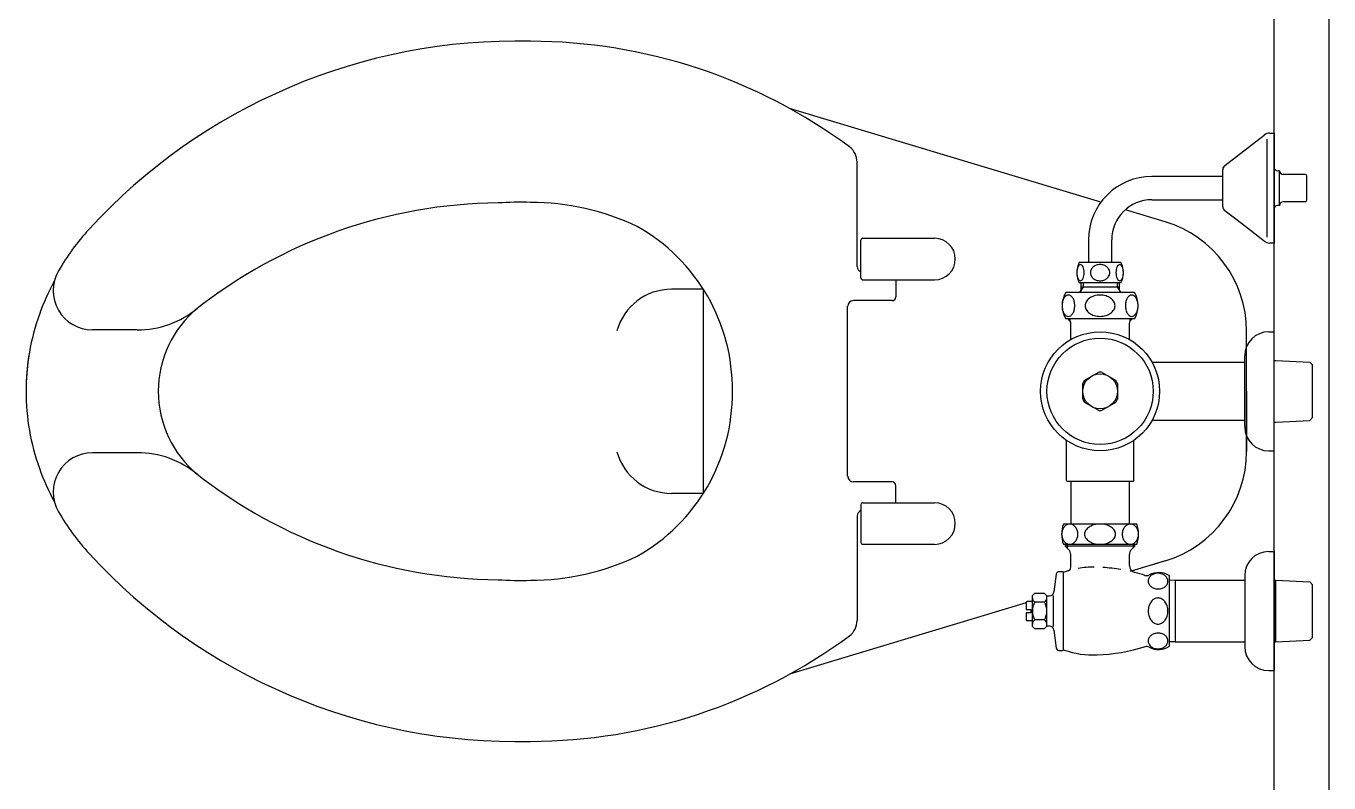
# Model space of a CAD drawing. Header units: millimetres. Extents: x 16332047 to 33387680, y -14835522 to -7015081.
# Drawn here: x 16456619 to 16457331, y -7471614 to -7471201 of the extents above; entities that cross this region are included whole.
import ezdxf

# ---------------------------------------------------------------- set-up
doc = ezdxf.new("R2010")
doc.units = ezdxf.units.MM
doc.header["$LTSCALE"] = 300
doc.header["$MEASUREMENT"] = 0
doc.layers.add('arch', color=255, linetype='CONTINUOUS', lineweight=25)

msp = doc.modelspace()

# ---------------------------------------------------------------- linework, layer by layer
at = {"layer": 'arch'}
for p, q in [((16457330.92, -7469616.71), (16457330.92, -7472766.71)), ((16457300.94, -7472536.71), (16457300.92, -7470936.71)), ((16457206.33, -7471296.99), (16457036.33, -7471245.73)), ((16457206.33, -7471296.99), (16457036.33, -7471245.73)), ((16457274.09, -7471276.82), (16457295.57, -7471260.26)), ((16457274.09, -7471276.82), (16457295.57, -7471260.26)), ((16457297.01, -7471262.46), (16457297.01, -7471315.98)), ((16457297.01, -7471262.46), (16457297.01, -7471315.98)), ((16457298.62, -7471259.22), (16457300.92, -7471259.22)), ((16457298.62, -7471259.22), (16457300.92, -7471259.22)), ((16457300.92, -7471259.22), (16457300.92, -7471319.22)), ((16457300.92, -7471259.22), (16457300.92, -7471319.22)), ((16457073.2, -7471332.13), (16457073.2, -7471275.02)), ((16457073.2, -7471332.13), (16457073.2, -7471275.02)), ((16457272.92, -7471282.87), (16457234.27, -7471282.87)), ((16457272.92, -7471282.87), (16457234.27, -7471282.87)), ((16457272.92, -7471299.24), (16457272.92, -7471279.2)), ((16457272.92, -7471299.24), (16457272.92, -7471279.2)), ((16457303.92, -7471279.72), (16457302.92, -7471279.72)), ((16457303.92, -7471279.72), (16457302.92, -7471279.72)), ((16457303.92, -7471298.72), (16457303.92, -7471279.72)), ((16457303.92, -7471298.72), (16457303.92, -7471279.72)), ((16457317.92, -7471281.72), (16457305.92, -7471281.72)), ((16457317.92, -7471281.72), (16457305.92, -7471281.72)), ((16457318.92, -7471295.72), (16457318.92, -7471282.72)), ((16457318.92, -7471295.72), (16457318.92, -7471282.72)), ((16457234.27, -7471295.57), (16457272.92, -7471295.57)), ((16457234.27, -7471295.57), (16457272.92, -7471295.57)), ((16457303.92, -7471298.72), (16457302.92, -7471298.72)), ((16457303.92, -7471298.72), (16457302.92, -7471298.72)), ((16457317.92, -7471296.72), (16457305.92, -7471296.72)), ((16457317.92, -7471296.72), (16457305.92, -7471296.72)), ((16457241.46, -7471307.58), (16457219.76, -7471301.03)), ((16457241.46, -7471307.58), (16457219.76, -7471301.03)), ((16457283.2, -7471308.64), (16457274.09, -7471301.62)), ((16457283.2, -7471308.64), (16457274.09, -7471301.62)), ((16457295.57, -7471318.18), (16457283.2, -7471308.64)), ((16457295.57, -7471318.18), (16457283.2, -7471308.64)), ((16457075.26, -7471338.32), (16457075.26, -7471317.69)), ((16457075.26, -7471338.32), (16457075.26, -7471317.69)), ((16457076.29, -7471316.66), (16457115.5, -7471316.66)), ((16457076.29, -7471316.66), (16457115.5, -7471316.66)), ((16457199.57, -7471317.57), (16457199.57, -7471329.92)), ((16457199.57, -7471317.57), (16457199.57, -7471329.92)), ((16457212.27, -7471329.92), (16457212.27, -7471317.57)), ((16457212.27, -7471329.92), (16457212.27, -7471317.57)), ((16457300.92, -7471319.22), (16457298.62, -7471319.22)), ((16457300.92, -7471319.22), (16457298.62, -7471319.22)), ((16457217.32, -7471329.92), (16457194.52, -7471329.92)), ((16457217.32, -7471329.92), (16457194.52, -7471329.92)), ((16457076.29, -7471339.35), (16457115.5, -7471339.35)), ((16457076.29, -7471339.35), (16457115.5, -7471339.35)), ((16457094.35, -7471339.35), (16457094.35, -7471348.64)), ((16457094.35, -7471339.35), (16457094.35, -7471348.64)), ((16457217.32, -7471340.92), (16457194.52, -7471340.92)), ((16457217.32, -7471340.92), (16457194.52, -7471340.92)), ((16457195.44, -7471340.92), (16457195.44, -7471344.72)), ((16457195.44, -7471340.92), (16457195.44, -7471344.72)), ((16457196.61, -7471340.92), (16457196.61, -7471343.22)), ((16457196.61, -7471340.92), (16457196.61, -7471343.22)), ((16457215.24, -7471340.92), (16457215.24, -7471343.22)), ((16457215.24, -7471340.92), (16457215.24, -7471343.22)), ((16457216.4, -7471340.92), (16457216.4, -7471344.72)), ((16457216.4, -7471340.92), (16457216.4, -7471344.72)), ((16456989.23, -7471344.49), (16456971.85, -7471344.49)), ((16456989.23, -7471344.49), (16456971.85, -7471344.49)), ((16456989.23, -7471455.95), (16456989.23, -7471344.49)), ((16456989.23, -7471455.95), (16456989.23, -7471344.49)), ((16457224.67, -7471346.22), (16457187.17, -7471346.22)), ((16457224.67, -7471346.22), (16457187.17, -7471346.22)), ((16457196.61, -7471343.22), (16457195.19, -7471345.55)), ((16457196.61, -7471343.22), (16457195.19, -7471345.55)), ((16457195.44, -7471343.22), (16457216.4, -7471343.22)), ((16457195.44, -7471343.22), (16457216.4, -7471343.22)), ((16457215.24, -7471343.22), (16457216.65, -7471345.55)), ((16457215.24, -7471343.22), (16457216.65, -7471345.55)), ((16457068.04, -7471446.64), (16457068.04, -7471353.8)), ((16457068.04, -7471446.64), (16457068.04, -7471353.8)), ((16457092.29, -7471350.7), (16457071.14, -7471350.7)), ((16457092.29, -7471350.7), (16457071.14, -7471350.7)), ((16457224.67, -7471360.72), (16457187.17, -7471360.72)), ((16457224.67, -7471360.72), (16457187.17, -7471360.72)), ((16457189.43, -7471361.73), (16457188.42, -7471360.72)), ((16457189.43, -7471361.73), (16457188.42, -7471360.72)), ((16457189.43, -7471361.73), (16457188.42, -7471360.72)), ((16457189.43, -7471361.73), (16457188.42, -7471360.72)), ((16457189.43, -7471360.72), (16457189.43, -7471361.73)), ((16457189.43, -7471360.72), (16457189.43, -7471361.73)), ((16457189.44, -7471361.74), (16457189.43, -7471361.73)), ((16457189.44, -7471361.74), (16457189.43, -7471361.73)), ((16457189.44, -7471361.74), (16457189.43, -7471361.73)), ((16457189.44, -7471361.74), (16457189.43, -7471361.73)), ((16457190.02, -7471371.88), (16457190.02, -7471363.15)), ((16457190.02, -7471371.88), (16457190.02, -7471363.15)), ((16457221.82, -7471363.15), (16457221.82, -7471371.88)), ((16457221.82, -7471363.15), (16457221.82, -7471371.88)), ((16457222.41, -7471361.73), (16457222.4, -7471361.74)), ((16457222.41, -7471361.73), (16457222.4, -7471361.74)), ((16457222.41, -7471361.73), (16457222.41, -7471360.72)), ((16457223.42, -7471360.72), (16457222.41, -7471361.73)), ((16457222.41, -7471361.73), (16457222.41, -7471360.72)), ((16457223.42, -7471360.72), (16457222.41, -7471361.73)), ((16456680, -7471366.69), (16456655.53, -7471366.69)), ((16456680, -7471366.69), (16456655.53, -7471366.69)), ((16457285.92, -7471400.22), (16457285.92, -7471367.42)), ((16457285.92, -7471433.03), (16457285.92, -7471367.42)), ((16457285.92, -7471400.22), (16457285.92, -7471367.42)), ((16457285.92, -7471433.03), (16457285.92, -7471367.42)), ((16457298.02, -7471367.72), (16457300.92, -7471367.72)), ((16457298.02, -7471367.72), (16457300.92, -7471367.72)), ((16457300.92, -7471368.12), (16457300.92, -7471367.72)), ((16457300.92, -7471368.12), (16457300.92, -7471367.72)), ((16457300.92, -7471432.32), (16457300.92, -7471368.12)), ((16457300.92, -7471432.32), (16457300.92, -7471368.12)), ((16457234.28, -7471384.35), (16457284.92, -7471384.35)), ((16457234.28, -7471384.35), (16457284.92, -7471384.35)), ((16457284.92, -7471419.62), (16457284.92, -7471380.82)), ((16457284.92, -7471419.62), (16457284.92, -7471380.82)), ((16457300.92, -7471383.32), (16457301.92, -7471383.32)), ((16457300.92, -7471383.32), (16457301.92, -7471383.32)), ((16457301.92, -7471383.32), (16457320.41, -7471384.33)), ((16457301.92, -7471383.32), (16457320.41, -7471384.33)), ((16457321.92, -7471385.84), (16457320.41, -7471384.33)), ((16457321.92, -7471385.84), (16457320.41, -7471384.33)), ((16457197.52, -7471394.09), (16457204.81, -7471389.88)), ((16457197.52, -7471394.09), (16457204.81, -7471389.88)), ((16457207.03, -7471389.88), (16457214.32, -7471394.09)), ((16457207.03, -7471389.88), (16457214.32, -7471394.09)), ((16457321.92, -7471414.6), (16457321.92, -7471385.84)), ((16457321.92, -7471414.6), (16457321.92, -7471385.84)), ((16457196.41, -7471404.43), (16457196.41, -7471396.01)), ((16457196.41, -7471404.43), (16457196.41, -7471396.01)), ((16457215.43, -7471396.01), (16457215.43, -7471404.43)), ((16457215.43, -7471396.01), (16457215.43, -7471404.43)), ((16457204.81, -7471410.56), (16457197.52, -7471406.35)), ((16457204.81, -7471410.56), (16457197.52, -7471406.35)), ((16457214.32, -7471406.35), (16457207.03, -7471410.56)), ((16457214.32, -7471406.35), (16457207.03, -7471410.56)), ((16457285.92, -7471400.22), (16457285.92, -7471433.03)), ((16457285.92, -7471400.22), (16457285.92, -7471433.03)), ((16457284.92, -7471416.1), (16457234.28, -7471416.1)), ((16457284.92, -7471416.1), (16457234.28, -7471416.1)), ((16457300.92, -7471417.12), (16457301.92, -7471417.12)), ((16457300.92, -7471417.12), (16457301.92, -7471417.12)), ((16457301.92, -7471417.12), (16457320.41, -7471416.11)), ((16457301.92, -7471417.12), (16457320.41, -7471416.11)), ((16457321.92, -7471414.6), (16457320.41, -7471416.11)), ((16457321.92, -7471414.6), (16457320.41, -7471416.11)), ((16457187.42, -7471426.94), (16457187.42, -7471448.72)), ((16457187.42, -7471426.94), (16457187.42, -7471448.72)), ((16457224.42, -7471448.72), (16457224.42, -7471426.94)), ((16457224.42, -7471448.72), (16457224.42, -7471426.94)), ((16456680, -7471433.75), (16456655.53, -7471433.75)), ((16456680, -7471433.75), (16456655.53, -7471433.75)), ((16457298.02, -7471432.72), (16457300.92, -7471432.72)), ((16457298.02, -7471432.72), (16457300.92, -7471432.72)), ((16457300.92, -7471432.72), (16457300.92, -7471432.32)), ((16457300.92, -7471432.72), (16457300.92, -7471432.32)), ((16457092.29, -7471449.74), (16457071.14, -7471449.74)), ((16457092.29, -7471449.74), (16457071.14, -7471449.74)), ((16457187.92, -7471449.22), (16457223.92, -7471449.22)), ((16457187.92, -7471449.22), (16457223.92, -7471449.22)), ((16457189.92, -7471449.48), (16457189.92, -7471449.22)), ((16457190.07, -7471449.22), (16457189.92, -7471449.48)), ((16457189.92, -7471449.48), (16457189.92, -7471449.22)), ((16457190.07, -7471449.22), (16457189.92, -7471449.48)), ((16457189.92, -7471449.48), (16457189.92, -7471472.72)), ((16457189.92, -7471449.48), (16457189.92, -7471472.72)), ((16457221.77, -7471449.22), (16457221.92, -7471449.48)), ((16457221.77, -7471449.22), (16457221.92, -7471449.48)), ((16457221.92, -7471449.48), (16457221.92, -7471449.22)), ((16457221.92, -7471449.48), (16457221.92, -7471449.22)), ((16457221.92, -7471472.72), (16457221.92, -7471449.48)), ((16457221.92, -7471472.72), (16457221.92, -7471449.48)), ((16456989.23, -7471455.95), (16456971.85, -7471455.95)), ((16456989.23, -7471455.95), (16456971.85, -7471455.95)), ((16457094.35, -7471461.09), (16457094.35, -7471451.8)), ((16457094.35, -7471461.09), (16457094.35, -7471451.8)), ((16457075.26, -7471462.12), (16457075.26, -7471482.75)), ((16457075.26, -7471462.12), (16457075.26, -7471482.75)), ((16457076.29, -7471461.09), (16457115.5, -7471461.09)), ((16457076.29, -7471461.09), (16457115.5, -7471461.09)), ((16457073.2, -7471468.31), (16457073.2, -7471525.42)), ((16457073.2, -7471468.31), (16457073.2, -7471525.42)), ((16457225.95, -7471472.72), (16457185.9, -7471472.72)), ((16457225.95, -7471472.72), (16457185.9, -7471472.72)), ((16457076.29, -7471483.78), (16457115.5, -7471483.78)), ((16457076.29, -7471483.78), (16457115.5, -7471483.78)), ((16457185.9, -7471483.72), (16457185.92, -7471483.72)), ((16457185.9, -7471483.72), (16457225.92, -7471483.72)), ((16457185.9, -7471483.72), (16457185.92, -7471483.72)), ((16457185.9, -7471483.72), (16457225.92, -7471483.72)), ((16457186.92, -7471483.72), (16457186.92, -7471484.7)), ((16457186.92, -7471483.72), (16457186.92, -7471484.7)), ((16457186.92, -7471484.7), (16457188.75, -7471486.53)), ((16457224.92, -7471484.7), (16457186.92, -7471484.7)), ((16457186.92, -7471484.7), (16457188.75, -7471486.53)), ((16457224.92, -7471484.7), (16457186.92, -7471484.7)), ((16457187.94, -7471483.72), (16457187.94, -7471485.72)), ((16457187.94, -7471483.72), (16457187.94, -7471485.72)), ((16457223.09, -7471486.53), (16457224.92, -7471484.7)), ((16457223.09, -7471486.53), (16457224.92, -7471484.7)), ((16457223.91, -7471483.72), (16457223.91, -7471485.72)), ((16457223.91, -7471483.72), (16457223.91, -7471485.72)), ((16457224.92, -7471484.7), (16457224.92, -7471483.72)), ((16457224.92, -7471484.7), (16457224.92, -7471483.72)), ((16457225.92, -7471483.72), (16457225.95, -7471483.72)), ((16457225.92, -7471483.72), (16457225.95, -7471483.72)), ((16457189.92, -7471496.28), (16457189.92, -7471489.36)), ((16457189.92, -7471496.28), (16457189.92, -7471489.36)), ((16457221.92, -7471495.32), (16457221.92, -7471489.36)), ((16457221.92, -7471495.32), (16457221.92, -7471489.36)), ((16457298.02, -7471487.72), (16457300.92, -7471487.72)), ((16457298.02, -7471487.72), (16457300.92, -7471487.72)), ((16457300.92, -7471487.72), (16457300.92, -7471552.72)), ((16457300.92, -7471487.72), (16457300.92, -7471552.72)), ((16457185.62, -7471498.72), (16457183.42, -7471498.72)), ((16457185.62, -7471498.72), (16457183.42, -7471498.72)), ((16457185.92, -7471499.22), (16457186.23, -7471498.92)), ((16457185.92, -7471499.22), (16457186.23, -7471498.92)), ((16457185.92, -7471541.42), (16457185.92, -7471499.02)), ((16457185.92, -7471541.42), (16457185.92, -7471499.02)), ((16457185.92, -7471500.72), (16457185.92, -7471499.22)), ((16457185.92, -7471500.72), (16457185.92, -7471499.22)), ((16457241.46, -7471492.86), (16457222.42, -7471498.6)), ((16457241.46, -7471492.86), (16457222.42, -7471498.6)), ((16457241.46, -7471492.86), (16457233.91, -7471495.14)), ((16457241.46, -7471492.86), (16457233.91, -7471495.14)), ((16457181.93, -7471500.03), (16457180.7, -7471509.78)), ((16457181.93, -7471500.03), (16457180.7, -7471509.78)), ((16457243.92, -7471539.44), (16457243.92, -7471501)), ((16457243.92, -7471539.44), (16457243.92, -7471501)), ((16457246.92, -7471503.32), (16457243.92, -7471503.49)), ((16457246.92, -7471503.32), (16457243.92, -7471503.49)), ((16457246.92, -7471503.32), (16457284.92, -7471503.32)), ((16457246.92, -7471503.32), (16457246.92, -7471537.12)), ((16457246.92, -7471503.32), (16457284.92, -7471503.32)), ((16457246.92, -7471503.32), (16457246.92, -7471537.12)), ((16457284.92, -7471500.82), (16457284.92, -7471539.62)), ((16457284.92, -7471500.82), (16457284.92, -7471539.62)), ((16457300.92, -7471503.32), (16457301.92, -7471503.32)), ((16457300.92, -7471503.32), (16457301.92, -7471503.32)), ((16457301.92, -7471505), (16457300.92, -7471504.42)), ((16457301.92, -7471505), (16457300.92, -7471504.42)), ((16457301.92, -7471503.32), (16457320.41, -7471504.33)), ((16457301.92, -7471537.12), (16457301.92, -7471503.32)), ((16457301.92, -7471503.32), (16457320.41, -7471504.33)), ((16457301.92, -7471537.12), (16457301.92, -7471503.32)), ((16457321.92, -7471505.84), (16457320.41, -7471504.33)), ((16457321.92, -7471505.84), (16457320.41, -7471504.33)), ((16457321.92, -7471534.6), (16457321.92, -7471505.84)), ((16457321.92, -7471534.6), (16457321.92, -7471505.84)), ((16457168.92, -7471511.77), (16457170.22, -7471510.47)), ((16457168.92, -7471511.77), (16457170.22, -7471510.47)), ((16457168.92, -7471528.67), (16457168.92, -7471511.77)), ((16457168.92, -7471528.67), (16457168.92, -7471511.77)), ((16457170.22, -7471510.47), (16457175.37, -7471510.47)), ((16457170.22, -7471510.47), (16457175.37, -7471510.47)), ((16457175.37, -7471510.47), (16457176.87, -7471511.97)), ((16457175.37, -7471510.47), (16457176.87, -7471511.97)), ((16457176.87, -7471528.47), (16457176.87, -7471511.97)), ((16457176.87, -7471511.97), (16457178.22, -7471511.97)), ((16457176.87, -7471528.47), (16457176.87, -7471511.97)), ((16457176.87, -7471511.97), (16457178.22, -7471511.97)), ((16457180.42, -7471528.67), (16457180.42, -7471511.77)), ((16457180.42, -7471528.67), (16457180.42, -7471511.77)), ((16457165.54, -7471515.75), (16457036.33, -7471554.71)), ((16457165.54, -7471515.75), (16457036.33, -7471554.71)), ((16457165.54, -7471515.47), (16457165.54, -7471519.32)), ((16457165.54, -7471515.47), (16457165.54, -7471519.32)), ((16457165.54, -7471519.32), (16457168.04, -7471519.32)), ((16457165.54, -7471519.32), (16457168.04, -7471519.32)), ((16457168.92, -7471514.97), (16457166.04, -7471514.97)), ((16457168.92, -7471514.97), (16457166.04, -7471514.97)), ((16457168.04, -7471519.32), (16457168.04, -7471520.22)), ((16457168.04, -7471519.32), (16457168.04, -7471520.22)), ((16457168.04, -7471520.22), (16457168.04, -7471521.12)), ((16457168.04, -7471520.22), (16457168.04, -7471521.12)), ((16457168.92, -7471514.97), (16457168.92, -7471514.72)), ((16457168.92, -7471514.97), (16457168.92, -7471514.72)), ((16457175.57, -7471515.34), (16457170.22, -7471515.34)), ((16457175.57, -7471515.34), (16457170.22, -7471515.34)), ((16457165.54, -7471521.12), (16457165.54, -7471524.97)), ((16457168.04, -7471521.12), (16457165.54, -7471521.12)), ((16457165.54, -7471521.12), (16457165.54, -7471524.97)), ((16457168.04, -7471521.12), (16457165.54, -7471521.12)), ((16457166.04, -7471525.47), (16457168.92, -7471525.47)), ((16457166.04, -7471525.47), (16457168.92, -7471525.47)), ((16457168.92, -7471525.72), (16457168.92, -7471525.47)), ((16457168.92, -7471525.72), (16457168.92, -7471525.47)), ((16457175.57, -7471525.1), (16457170.22, -7471525.1)), ((16457175.57, -7471525.1), (16457170.22, -7471525.1)), ((16457170.22, -7471529.97), (16457168.92, -7471528.67)), ((16457170.22, -7471529.97), (16457168.92, -7471528.67)), ((16457175.37, -7471529.97), (16457170.22, -7471529.97)), ((16457175.37, -7471529.97), (16457170.22, -7471529.97)), ((16457176.87, -7471528.47), (16457175.37, -7471529.97)), ((16457176.87, -7471528.47), (16457175.37, -7471529.97)), ((16457178.22, -7471528.47), (16457176.87, -7471528.47)), ((16457178.22, -7471528.47), (16457176.87, -7471528.47)), ((16457180.7, -7471530.66), (16457181.93, -7471540.41)), ((16457180.7, -7471530.66), (16457181.93, -7471540.41)), ((16457321.92, -7471534.6), (16457320.41, -7471536.11)), ((16457321.92, -7471534.6), (16457320.41, -7471536.11)), ((16457183.42, -7471541.72), (16457185.62, -7471541.72)), ((16457183.42, -7471541.72), (16457185.62, -7471541.72)), ((16457186.23, -7471541.52), (16457185.92, -7471541.22)), ((16457186.23, -7471541.52), (16457185.92, -7471541.22)), ((16457246.92, -7471537.12), (16457243.92, -7471536.95)), ((16457246.92, -7471537.12), (16457243.92, -7471536.95)), ((16457246.92, -7471537.12), (16457284.92, -7471537.12)), ((16457246.92, -7471537.12), (16457284.92, -7471537.12)), ((16457301.92, -7471535.44), (16457300.92, -7471536.02)), ((16457301.92, -7471535.44), (16457300.92, -7471536.02)), ((16457300.92, -7471537.12), (16457301.92, -7471537.12)), ((16457300.92, -7471537.12), (16457301.92, -7471537.12)), ((16457301.92, -7471537.12), (16457320.41, -7471536.11)), ((16457301.92, -7471537.12), (16457320.41, -7471536.11)), ((16457298.02, -7471552.72), (16457300.92, -7471552.72)), ((16457298.02, -7471552.72), (16457300.92, -7471552.72))]:
    msp.add_line(p, q, dxfattribs=at)
for radius in [32.5, 32.5, 29, 29, 9.51, 9.51]:
    msp.add_circle((16457205.92, -7471400.22), radius, dxfattribs=at)
for centre, radius, start, end in [((16456887.19, -7471525.68), 316.72, 88.63682, 137.49609), ((16456887.19, -7471525.68), 316.72, 88.63682, 137.49609), ((16456894.13, -7471503.08), 294.02, 53.4988, 89.8822), ((16456894.13, -7471503.08), 294.02, 53.4988, 89.8822), ((16457298.62, -7471264.22), 5, 90, 127.62623), ((16457298.62, -7471264.22), 5, 90, 127.62623), ((16457062.88, -7471275.02), 10.32, 0, 53.4988), ((16457062.88, -7471275.02), 10.32, 0, 53.4988), ((16457275.92, -7471279.2), 3, 150.54258, 180), ((16457275.92, -7471279.2), 3, 150.54258, 180), ((16457275.92, -7471279.2), 3, 127.62623, 150.54258), ((16457275.92, -7471279.2), 3, 127.62623, 150.54258), ((16457302.92, -7471277.72), 2, 180, 270), ((16457302.92, -7471277.72), 2, 180, 270), ((16457234.27, -7471317.57), 34.7, 90, 180), ((16457234.27, -7471317.57), 34.7, 90, 180), ((16457305.92, -7471279.72), 2, 180, 270), ((16457305.92, -7471279.72), 2, 180, 270), ((16457317.92, -7471282.72), 1, 0, 90), ((16457317.92, -7471282.72), 1, 0, 90), ((16456879.73, -7471567.81), 270.49, 90.53919, 128.38027), ((16456879.73, -7471567.81), 270.49, 90.53919, 128.38027), ((16456888.69, -7471468.19), 171.24, 87.97752, 93.85082), ((16456888.69, -7471468.19), 171.24, 87.97752, 93.85082), ((16456894.73, -7471433.23), 136.18, 64.60727, 90), ((16456894.73, -7471433.23), 136.18, 64.60727, 90), ((16457234.27, -7471317.57), 22, 90, 180), ((16457234.27, -7471317.57), 22, 90, 180), ((16457275.92, -7471299.24), 3, 180, 209.45742), ((16457275.92, -7471299.24), 3, 180, 209.45742), ((16457302.92, -7471300.72), 2, 90, 180), ((16457302.92, -7471300.72), 2, 90, 180), ((16457305.92, -7471298.72), 2, 90, 180), ((16457305.92, -7471298.72), 2, 90, 180), ((16457317.92, -7471295.72), 1, 270, 0), ((16457317.92, -7471295.72), 1, 270, 0), ((16457275.92, -7471299.24), 3, 209.45742, 232.37377), ((16457275.92, -7471299.24), 3, 209.45742, 232.37377), ((16456750.29, -7471400.22), 131.02, 137.49609, 149.87533), ((16456750.29, -7471400.22), 131.02, 137.49609, 149.87533), ((16456902.98, -7471399.19), 102.13, 359.42124, 60.59678), ((16456902.98, -7471399.19), 102.13, 359.42124, 60.59678), ((16457223.42, -7471367.42), 62.5, 0, 73.22312), ((16457223.42, -7471367.42), 62.5, 0, 73.22312), ((16457076.29, -7471317.69), 1.03, 90, 180), ((16457076.29, -7471317.69), 1.03, 90, 180), ((16457115.5, -7471328), 11.35, 270, 90), ((16457115.5, -7471328), 11.35, 270, 90), ((16457298.62, -7471314.22), 5, 232.37376, 250.08149), ((16457298.62, -7471314.22), 5, 232.37376, 250.08149), ((16457298.62, -7471314.22), 5, 250.08149, 270), ((16457298.62, -7471314.22), 5, 250.08149, 270), ((16456655.53, -7471345.23), 21.46, 149.87533, 270), ((16456655.53, -7471345.23), 21.46, 149.87533, 270), ((16457076.29, -7471332.13), 3.09, 180, 250.52878), ((16457076.29, -7471332.13), 3.09, 180, 250.52878), ((16457205.05, -7471335.42), 11.88, 152.41827, 207.58173), ((16457205.05, -7471335.42), 11.88, 152.41827, 207.58173), ((16457202.51, -7471335.42), 9.34, 169.03413, 179.99996), ((16457202.51, -7471335.42), 9.34, 169.03413, 179.99996), ((16457202.51, -7471335.42), 9.34, 180.00004, 190.96587), ((16457202.51, -7471335.42), 9.34, 180.00004, 190.96587), ((16457198.9, -7471334.72), 5.66, 154.93055, 169.03407), ((16457198.9, -7471334.72), 5.66, 154.93055, 169.03407), ((16457196.63, -7471333.66), 3.15, 131.52422, 154.93056), ((16457196.63, -7471333.66), 3.15, 131.52422, 154.93056), ((16457195.22, -7471332.07), 1.03, 89.99997, 131.52429), ((16457195.22, -7471332.07), 1.03, 89.99997, 131.52429), ((16457195.22, -7471332.07), 1.03, 48.47574, 90.00006), ((16457195.22, -7471332.07), 1.03, 48.47574, 90.00006), ((16457193.82, -7471333.66), 3.15, 25.06944, 48.47579), ((16457193.82, -7471333.66), 3.15, 25.06944, 48.47579), ((16457191.54, -7471334.72), 5.66, 10.96593, 25.06945), ((16457191.54, -7471334.72), 5.66, 10.96593, 25.06945), ((16457187.93, -7471335.42), 9.34, 0.00004, 10.96587), ((16457187.93, -7471335.42), 9.34, 0.00004, 10.96587), ((16457187.93, -7471335.42), 9.34, 349.03413, 359.99996), ((16457187.93, -7471335.42), 9.34, 349.03413, 359.99996), ((16457204.35, -7471335.42), 3.7, 153.62527, 179.99995), ((16457204.35, -7471335.42), 3.7, 153.62527, 179.99995), ((16457204.35, -7471335.42), 3.7, 180.00005, 206.37473), ((16457204.35, -7471335.42), 3.7, 180.00005, 206.37473), ((16457205.11, -7471335.8), 4.54, 129.87378, 153.62526), ((16457205.11, -7471335.8), 4.54, 129.87378, 153.62526), ((16457205.6, -7471336.38), 5.31, 109.08629, 129.87376), ((16457205.6, -7471336.38), 5.31, 109.08629, 129.87376), ((16457205.92, -7471337.31), 6.29, 90, 109.08636), ((16457205.92, -7471337.31), 6.29, 90, 109.08636), ((16457205.92, -7471337.31), 6.29, 70.91364, 90), ((16457205.92, -7471337.31), 6.29, 70.91364, 90), ((16457206.24, -7471336.38), 5.31, 50.12622, 70.91369), ((16457206.24, -7471336.38), 5.31, 50.12622, 70.91369), ((16457206.73, -7471335.8), 4.54, 26.37476, 50.12624), ((16457206.73, -7471335.8), 4.54, 26.37476, 50.12624), ((16457207.49, -7471335.42), 3.7, 0.00005, 26.37473), ((16457207.49, -7471335.42), 3.7, 0.00005, 26.37473), ((16457207.49, -7471335.42), 3.7, 333.62527, 359.99995), ((16457207.49, -7471335.42), 3.7, 333.62527, 359.99995), ((16457223.91, -7471335.42), 9.34, 169.03413, 179.99996), ((16457223.91, -7471335.42), 9.34, 169.03413, 179.99996), ((16457223.91, -7471335.42), 9.34, 180.00004, 190.96587), ((16457223.91, -7471335.42), 9.34, 180.00004, 190.96587), ((16457220.3, -7471334.72), 5.66, 154.93055, 169.03407), ((16457220.3, -7471334.72), 5.66, 154.93055, 169.03407), ((16457218.03, -7471333.66), 3.15, 131.52421, 154.93056), ((16457218.03, -7471333.66), 3.15, 131.52421, 154.93056), ((16457216.62, -7471332.07), 1.03, 89.99994, 131.52426), ((16457216.62, -7471332.07), 1.03, 89.99994, 131.52426), ((16457216.62, -7471332.07), 1.03, 48.47572, 90.00003), ((16457216.62, -7471332.07), 1.03, 48.47571, 90.00003), ((16457215.22, -7471333.66), 3.15, 25.06944, 48.47578), ((16457215.22, -7471333.66), 3.15, 25.06944, 48.47578), ((16457206.79, -7471335.42), 11.88, 332.41827, 27.58173), ((16457206.79, -7471335.42), 11.88, 332.41827, 27.58173), ((16457212.94, -7471334.72), 5.66, 10.96593, 25.06945), ((16457212.94, -7471334.72), 5.66, 10.96593, 25.06945), ((16457209.33, -7471335.42), 9.34, 0.00004, 10.96587), ((16457209.33, -7471335.42), 9.34, 0.00004, 10.96587), ((16457209.33, -7471335.42), 9.34, 349.03413, 359.99996), ((16457209.33, -7471335.42), 9.34, 349.03413, 359.99996), ((16456744.27, -7471400.22), 125, 151.22818, 160.35031), ((16456744.27, -7471400.22), 125, 151.22818, 160.35031), ((16457076.29, -7471338.32), 1.03, 180, 270), ((16457076.29, -7471338.32), 1.03, 180, 270), ((16457198.9, -7471336.12), 5.66, 190.96593, 205.06945), ((16457198.9, -7471336.12), 5.66, 190.96593, 205.06945), ((16457196.63, -7471337.18), 3.15, 205.06944, 228.47579), ((16457196.63, -7471337.18), 3.15, 205.06944, 228.47579), ((16457195.22, -7471338.77), 1.03, 228.47572, 270.00003), ((16457195.22, -7471338.77), 1.03, 228.47572, 270.00003), ((16457195.22, -7471338.77), 1.03, 269.99994, 311.52426), ((16457195.22, -7471338.77), 1.03, 269.99994, 311.52426), ((16457193.82, -7471337.18), 3.15, 311.52422, 334.93056), ((16457193.82, -7471337.18), 3.15, 311.52422, 334.93056), ((16457191.54, -7471336.12), 5.66, 334.93055, 349.03407), ((16457191.54, -7471336.12), 5.66, 334.93055, 349.03407), ((16457205.11, -7471335.04), 4.54, 206.37474, 230.12622), ((16457205.11, -7471335.04), 4.54, 206.37474, 230.12622), ((16457205.6, -7471334.46), 5.31, 230.12624, 250.91371), ((16457205.6, -7471334.46), 5.31, 230.12624, 250.91371), ((16457205.92, -7471333.53), 6.29, 250.91364, 270), ((16457205.92, -7471333.53), 6.29, 250.91364, 270), ((16457205.92, -7471333.53), 6.29, 270, 289.08636), ((16457205.92, -7471333.53), 6.29, 270, 289.08636), ((16457206.24, -7471334.46), 5.31, 289.08631, 309.87378), ((16457206.24, -7471334.46), 5.31, 289.08631, 309.87378), ((16457206.73, -7471335.04), 4.54, 309.87376, 333.62524), ((16457206.73, -7471335.04), 4.54, 309.87376, 333.62524), ((16457220.3, -7471336.12), 5.66, 190.96593, 205.06945), ((16457220.3, -7471336.12), 5.66, 190.96593, 205.06945), ((16457218.03, -7471337.18), 3.15, 205.06944, 228.47578), ((16457218.03, -7471337.18), 3.15, 205.06944, 228.47578), ((16457216.62, -7471338.77), 1.03, 228.47574, 270.00006), ((16457216.62, -7471338.77), 1.03, 228.47574, 270.00006), ((16457216.62, -7471338.77), 1.03, 269.99997, 311.52428), ((16457216.62, -7471338.77), 1.03, 269.99997, 311.52428), ((16457215.22, -7471337.18), 3.15, 311.52421, 334.93056), ((16457215.22, -7471337.18), 3.15, 311.52421, 334.93056), ((16457212.94, -7471336.12), 5.66, 334.93055, 349.03407), ((16457212.94, -7471336.12), 5.66, 334.93055, 349.03407), ((16456971.85, -7471375.44), 30.95, 90, 164.43785), ((16456971.85, -7471375.44), 30.95, 90, 164.43785), ((16457092.29, -7471348.64), 2.06, 270, 0), ((16457092.29, -7471348.64), 2.06, 270, 0), ((16457199.26, -7471353.47), 14.1, 149.05704, 210.94296), ((16457199.26, -7471353.47), 14.1, 149.05704, 210.94296), ((16457191.83, -7471352.7), 6.57, 149.29174, 166.1785), ((16457191.83, -7471352.7), 6.57, 149.29174, 166.1785), ((16457189.86, -7471351.53), 4.28, 124.89144, 149.29186), ((16457189.86, -7471351.53), 4.28, 124.89144, 149.29186), ((16457188.63, -7471349.77), 2.13, 90, 124.89147), ((16457188.63, -7471349.77), 2.13, 90, 124.89147), ((16457188.63, -7471349.77), 2.13, 55.10852, 90), ((16457188.63, -7471349.77), 2.13, 55.10852, 90), ((16457187.4, -7471351.53), 4.28, 30.70814, 55.10856), ((16457187.4, -7471351.53), 4.28, 30.70814, 55.10856), ((16457185.43, -7471352.7), 6.57, 13.82147, 30.70823), ((16457185.43, -7471352.7), 6.57, 13.82147, 30.70823), ((16457193.94, -7471344.72), 1.5, 270, 0), ((16457193.94, -7471344.72), 1.5, 270, 0), ((16457203.85, -7471354.59), 6.4, 125.38449, 149.74979), ((16457203.85, -7471354.59), 6.4, 125.38449, 149.74979), ((16457205.1, -7471356.35), 8.56, 106.3938, 125.38456), ((16457205.1, -7471356.35), 8.56, 106.3938, 125.38456), ((16457205.92, -7471359.13), 11.46, 89.99995, 106.39382), ((16457205.92, -7471359.13), 11.46, 89.99995, 106.39382), ((16457205.92, -7471359.13), 11.46, 73.60618, 90.00005), ((16457205.92, -7471359.13), 11.46, 73.60618, 90.00005), ((16457206.74, -7471356.35), 8.56, 54.61544, 73.6062), ((16457206.74, -7471356.35), 8.56, 54.61544, 73.6062), ((16457207.99, -7471354.59), 6.4, 30.25021, 54.61551), ((16457207.99, -7471354.59), 6.4, 30.25021, 54.61551), ((16457217.9, -7471344.72), 1.5, 180, 270), ((16457217.9, -7471344.72), 1.5, 180, 270), ((16457226.41, -7471352.7), 6.57, 149.29174, 166.1785), ((16457226.41, -7471352.7), 6.57, 149.29174, 166.1785), ((16457224.45, -7471351.53), 4.28, 124.89144, 149.29186), ((16457224.45, -7471351.53), 4.28, 124.89144, 149.29186), ((16457223.21, -7471349.77), 2.13, 90, 124.89148), ((16457223.21, -7471349.77), 2.13, 90, 124.89148), ((16457223.21, -7471349.77), 2.13, 55.10853, 90), ((16457223.21, -7471349.77), 2.13, 55.10853, 90), ((16457221.98, -7471351.53), 4.28, 30.70814, 55.10856), ((16457221.98, -7471351.53), 4.28, 30.70814, 55.10856), ((16457212.58, -7471353.47), 14.1, 329.05704, 30.94296), ((16457212.58, -7471353.47), 14.1, 329.05704, 30.94296), ((16457220.01, -7471352.7), 6.57, 13.82147, 30.70823), ((16457220.01, -7471352.7), 6.57, 13.82147, 30.70823), ((16456680, -7471315.11), 51.58, 270, 309.5537), ((16456680, -7471315.11), 51.58, 270, 309.5537), ((16456750.29, -7471400.22), 58.8, 129.55371, 230.4463), ((16456750.29, -7471400.22), 58.8, 129.55371, 230.4463), ((16456750.29, -7471400.22), 58.8, 129.03419, 129.5537), ((16456750.29, -7471400.22), 58.8, 129.03419, 129.5537), ((16457071.14, -7471353.8), 3.09, 90, 180), ((16457071.14, -7471353.8), 3.09, 90, 180), ((16457194.95, -7471353.47), 9.78, 166.17848, 180), ((16457194.95, -7471353.47), 9.78, 166.17848, 180), ((16457194.95, -7471353.47), 9.78, 180, 193.82152), ((16457194.95, -7471353.47), 9.78, 180, 193.82152), ((16457191.83, -7471354.24), 6.57, 193.82151, 210.70827), ((16457191.83, -7471354.24), 6.57, 193.82151, 210.70827), ((16457185.43, -7471354.24), 6.57, 329.29176, 346.17851), ((16457185.43, -7471354.24), 6.57, 329.29176, 346.17851), ((16457182.31, -7471353.47), 9.78, 0.00002, 13.82155), ((16457182.31, -7471353.47), 9.78, 0.00002, 13.82155), ((16457182.31, -7471353.47), 9.78, 346.17845, 359.99998), ((16457182.31, -7471353.47), 9.78, 346.17845, 359.99998), ((16457201.94, -7471353.47), 4.18, 149.74982, 179.99996), ((16457201.94, -7471353.47), 4.18, 149.74982, 179.99996), ((16457201.94, -7471353.47), 4.18, 180.00004, 210.25018), ((16457201.94, -7471353.47), 4.18, 180.00004, 210.25018), ((16457203.85, -7471352.36), 6.4, 210.25021, 234.61551), ((16457203.85, -7471352.36), 6.4, 210.25021, 234.61551), ((16457207.99, -7471352.36), 6.4, 305.38449, 329.74979), ((16457207.99, -7471352.36), 6.4, 305.38449, 329.74979), ((16457209.9, -7471353.47), 4.18, 0.00004, 30.25018), ((16457209.9, -7471353.47), 4.18, 0.00004, 30.25018), ((16457209.9, -7471353.47), 4.18, 329.74982, 359.99996), ((16457209.9, -7471353.47), 4.18, 329.74982, 359.99996), ((16457229.54, -7471353.47), 9.78, 166.17847, 180), ((16457229.54, -7471353.47), 9.78, 166.17847, 180), ((16457229.54, -7471353.47), 9.78, 180, 193.82152), ((16457229.54, -7471353.47), 9.78, 180, 193.82152), ((16457226.41, -7471354.24), 6.57, 193.82151, 210.70827), ((16457226.41, -7471354.24), 6.57, 193.82151, 210.70827), ((16457220.01, -7471354.24), 6.57, 329.29176, 346.17851), ((16457220.01, -7471354.24), 6.57, 329.29176, 346.17852), ((16457216.89, -7471353.47), 9.78, 0.00003, 13.82155), ((16457216.89, -7471353.47), 9.78, 0.00002, 13.82155), ((16457216.89, -7471353.47), 9.78, 346.17845, 359.99998), ((16457216.89, -7471353.47), 9.78, 346.17845, 359.99998), ((16456744.27, -7471400.22), 125, 160.35031, 180), ((16456744.27, -7471400.22), 125, 160.35031, 180), ((16457189.86, -7471355.41), 4.28, 210.70814, 235.10856), ((16457189.86, -7471355.41), 4.28, 210.70814, 235.10856), ((16457188.63, -7471357.17), 2.13, 235.10852, 270), ((16457188.63, -7471357.17), 2.13, 235.10852, 270), ((16457188.63, -7471357.17), 2.13, 270, 304.89147), ((16457188.63, -7471357.17), 2.13, 270, 304.89147), ((16457188.02, -7471363.15), 2, 0, 44.86995), ((16457188.02, -7471363.15), 2, 0, 44.86995), ((16457187.4, -7471355.41), 4.28, 304.89144, 329.29186), ((16457187.4, -7471355.41), 4.28, 304.89144, 329.29186), ((16457205.1, -7471350.59), 8.56, 234.61544, 253.6062), ((16457205.1, -7471350.59), 8.56, 234.61544, 253.6062), ((16457205.92, -7471347.81), 11.46, 253.60618, 270.00005), ((16457205.92, -7471347.81), 11.46, 253.60618, 270.00005), ((16457205.92, -7471347.81), 11.46, 269.99995, 286.39382), ((16457205.92, -7471347.81), 11.46, 269.99995, 286.39382), ((16457206.74, -7471350.59), 8.56, 286.3938, 305.38456), ((16457206.74, -7471350.59), 8.56, 286.3938, 305.38456), ((16457224.45, -7471355.41), 4.28, 210.70814, 235.10856), ((16457224.45, -7471355.41), 4.28, 210.70814, 235.10856), ((16457223.82, -7471363.15), 2, 135.13005, 180), ((16457223.82, -7471363.15), 2, 135.13005, 180), ((16457223.21, -7471357.17), 2.13, 235.10853, 270), ((16457223.21, -7471357.17), 2.13, 235.10853, 270), ((16457223.21, -7471357.17), 2.13, 270, 304.89148), ((16457223.21, -7471357.17), 2.13, 270, 304.89148), ((16457221.98, -7471355.41), 4.28, 304.89144, 329.29186), ((16457221.98, -7471355.41), 4.28, 304.89144, 329.29186), ((16457298.02, -7471380.82), 13.1, 90, 180), ((16457298.02, -7471380.82), 13.1, 90, 180), ((16456750.29, -7471400.22), 131.02, 171.48213, 180), ((16456750.29, -7471400.22), 131.02, 171.48213, 180), ((16457205.92, -7471400.22), 10.4, 83.85455, 96.14545), ((16457205.92, -7471400.22), 10.4, 83.85455, 96.14545), ((16457205.92, -7471400.22), 10.4, 143.85455, 156.14545), ((16457205.92, -7471400.22), 10.4, 143.85455, 156.14545), ((16457205.92, -7471400.22), 10.4, 23.85455, 36.14545), ((16457205.92, -7471400.22), 10.4, 23.85455, 36.14545), ((16456744.27, -7471400.22), 125, 180, 199.64969), ((16456744.27, -7471400.22), 125, 180, 199.64969), ((16456902.98, -7471401.25), 102.13, 299.40322, 0.57876), ((16456902.98, -7471401.25), 102.13, 299.40322, 0.57876), ((16457205.92, -7471400.22), 10.4, 203.85455, 216.14545), ((16457205.92, -7471400.22), 10.4, 203.85455, 216.14545), ((16457205.92, -7471400.22), 10.4, 323.85455, 336.14545), ((16457205.92, -7471400.22), 10.4, 323.85455, 336.14545), ((16457205.92, -7471400.22), 10.4, 263.85455, 276.14545), ((16457205.92, -7471400.22), 10.4, 263.85455, 276.14545), ((16457298.02, -7471419.62), 13.1, 180, 270), ((16457298.02, -7471419.62), 13.1, 180, 270), ((16456655.53, -7471455.21), 21.46, 90, 210.12467), ((16456655.53, -7471455.21), 21.46, 90, 210.12467), ((16456680, -7471485.33), 51.58, 50.4463, 90), ((16456680, -7471485.33), 51.58, 50.4463, 90), ((16456971.85, -7471425), 30.95, 195.56215, 270), ((16456971.85, -7471425), 30.95, 195.56215, 270), ((16457223.42, -7471433.03), 62.5, 286.77689, 0), ((16457223.42, -7471433.03), 62.5, 286.77689, 0), ((16456744.27, -7471400.22), 125, 199.64969, 208.83734), ((16456744.27, -7471400.22), 125, 199.64969, 208.83734), ((16456879.73, -7471232.63), 270.49, 231.61973, 269.46081), ((16456879.73, -7471232.63), 270.49, 231.61973, 269.46081), ((16456750.29, -7471400.22), 58.8, 230.44629, 230.9658), ((16456750.29, -7471400.22), 58.8, 230.44629, 230.9658), ((16457071.14, -7471446.64), 3.09, 180, 270), ((16457071.14, -7471446.64), 3.09, 180, 270), ((16457092.29, -7471451.8), 2.06, 0, 90), ((16457092.29, -7471451.8), 2.06, 0, 90), ((16457187.92, -7471448.72), 0.5, 180, 270), ((16457187.92, -7471448.72), 0.5, 180, 270), ((16457223.92, -7471448.72), 0.5, 270, 0), ((16457223.92, -7471448.72), 0.5, 270, 0), ((16457076.29, -7471462.12), 1.03, 90, 180), ((16457076.29, -7471462.12), 1.03, 90, 180), ((16457115.5, -7471472.44), 11.35, 270, 90), ((16457115.5, -7471472.44), 11.35, 270, 90), ((16456750.29, -7471400.22), 131.02, 210.12467, 222.50391), ((16456750.29, -7471400.22), 131.02, 210.12467, 222.50391), ((16457076.29, -7471468.31), 3.09, 109.47122, 180), ((16457076.29, -7471468.31), 3.09, 109.47122, 180), ((16457200.92, -7471478.22), 16, 159.89449, 180), ((16457200.92, -7471478.22), 16, 159.89449, 180), ((16457191.69, -7471478.22), 6.77, 161.45663, 180.00006), ((16457191.69, -7471478.22), 6.77, 161.45663, 180.00006), ((16457200.92, -7471478.22), 16, 180, 200.10551), ((16457191.69, -7471478.22), 6.77, 179.99994, 198.54337), ((16457200.92, -7471478.22), 16, 180, 200.10551), ((16457191.69, -7471478.22), 6.77, 179.99994, 198.54337), ((16457190.56, -7471477.84), 5.57, 140.99885, 161.45669), ((16457190.56, -7471477.84), 5.57, 140.99885, 161.45669), ((16457189.84, -7471477.25), 4.65, 117.08937, 140.99887), ((16457189.84, -7471477.25), 4.65, 117.08937, 140.99887), ((16457189.37, -7471476.35), 3.63, 90.00002, 117.08934), ((16457189.37, -7471476.35), 3.63, 90.00002, 117.08934), ((16457189.37, -7471476.35), 3.63, 62.91066, 89.99998), ((16457189.37, -7471476.35), 3.63, 62.91066, 89.99998), ((16457188.91, -7471477.25), 4.65, 39.00111, 62.91061), ((16457188.91, -7471477.25), 4.65, 39.00111, 62.91061), ((16457188.19, -7471477.84), 5.57, 18.54331, 39.00115), ((16457188.19, -7471477.84), 5.57, 18.54331, 39.00115), ((16457187.06, -7471478.22), 6.77, 359.99997, 18.5434), ((16457187.06, -7471478.22), 6.77, 359.99997, 18.5434), ((16457187.06, -7471478.22), 6.77, 341.4566, 0.00003), ((16457187.06, -7471478.22), 6.77, 341.4566, 0.00003), ((16457201.1, -7471478.22), 3.65, 147.44911, 180.00003), ((16457201.1, -7471478.22), 3.65, 147.44911, 180.00003), ((16457201.1, -7471478.22), 3.65, 179.99997, 212.55089), ((16457201.1, -7471478.22), 3.65, 179.99997, 212.55089), ((16457203.41, -7471479.69), 6.39, 122.9801, 147.44917), ((16457203.41, -7471479.69), 6.39, 122.9801, 147.44917), ((16457204.93, -7471482.03), 9.18, 105.04491, 122.98006), ((16457204.93, -7471482.03), 9.18, 105.04491, 122.98006), ((16457205.92, -7471485.74), 13.02, 90.00002, 105.04487), ((16457205.92, -7471485.74), 13.02, 90.00002, 105.04487), ((16457205.92, -7471485.74), 13.02, 74.95512, 89.99997), ((16457205.92, -7471485.74), 13.02, 74.95512, 89.99997), ((16457206.92, -7471482.03), 9.18, 57.01994, 74.95509), ((16457206.92, -7471482.03), 9.18, 57.01994, 74.95509), ((16457208.43, -7471479.69), 6.39, 32.55084, 57.01991), ((16457208.43, -7471479.69), 6.39, 32.55084, 57.01991), ((16457210.74, -7471478.22), 3.65, 359.99997, 32.55089), ((16457210.74, -7471478.22), 3.65, 359.99997, 32.55089), ((16457210.74, -7471478.22), 3.65, 327.44911, 0.00003), ((16457210.74, -7471478.22), 3.65, 327.44911, 0.00003), ((16457224.78, -7471478.22), 6.77, 161.4566, 180.00003), ((16457224.78, -7471478.22), 6.77, 161.4566, 180.00003), ((16457224.78, -7471478.22), 6.77, 179.99997, 198.5434), ((16457224.78, -7471478.22), 6.77, 179.99997, 198.5434), ((16457223.65, -7471477.84), 5.57, 140.99888, 161.45672), ((16457223.65, -7471477.84), 5.57, 140.99888, 161.45672), ((16457222.93, -7471477.25), 4.65, 117.08937, 140.99887), ((16457222.93, -7471477.25), 4.65, 117.08937, 140.99887), ((16457222.47, -7471476.35), 3.63, 90.00002, 117.08934), ((16457222.47, -7471476.35), 3.63, 90.00002, 117.08934), ((16457222.47, -7471476.35), 3.63, 62.91066, 89.99998), ((16457222.47, -7471476.35), 3.63, 62.91066, 89.99998), ((16457222.01, -7471477.25), 4.65, 39.00113, 62.91063), ((16457222.01, -7471477.25), 4.65, 39.00113, 62.91063), ((16457221.28, -7471477.84), 5.57, 18.54331, 39.00115), ((16457221.28, -7471477.84), 5.57, 18.54331, 39.00115), ((16457210.92, -7471478.22), 16, 0, 20.10551), ((16457210.92, -7471478.22), 16, 0, 20.10551), ((16457210.92, -7471478.22), 16, 339.89449, 0), ((16457210.92, -7471478.22), 16, 339.89449, 0), ((16457220.15, -7471478.22), 6.77, 359.99994, 18.54337), ((16457220.15, -7471478.22), 6.77, 359.99994, 18.54337), ((16457220.15, -7471478.22), 6.77, 341.45663, 0.00006), ((16457220.15, -7471478.22), 6.77, 341.45663, 0.00006), ((16457076.29, -7471482.75), 1.03, 180, 270), ((16457076.29, -7471482.75), 1.03, 180, 270), ((16457190.56, -7471478.6), 5.57, 198.54331, 219.00115), ((16457190.56, -7471478.6), 5.57, 198.54331, 219.00115), ((16457189.84, -7471479.19), 4.65, 219.00113, 242.91063), ((16457189.84, -7471479.19), 4.65, 219.00113, 242.91063), ((16457189.37, -7471480.09), 3.63, 242.91066, 269.99998), ((16457189.37, -7471480.09), 3.63, 242.91066, 269.99998), ((16457189.37, -7471480.09), 3.63, 270.00002, 297.08934), ((16457189.37, -7471480.09), 3.63, 270.00002, 297.08934), ((16457188.91, -7471479.19), 4.65, 297.08939, 320.99889), ((16457188.91, -7471479.19), 4.65, 297.08939, 320.99889), ((16457188.19, -7471478.6), 5.57, 320.99885, 341.45669), ((16457188.19, -7471478.6), 5.57, 320.99885, 341.45669), ((16457203.41, -7471476.75), 6.39, 212.55083, 237.0199), ((16457203.41, -7471476.75), 6.39, 212.55083, 237.0199), ((16457204.93, -7471474.41), 9.18, 237.01992, 254.95507), ((16457204.93, -7471474.41), 9.18, 237.01992, 254.95507), ((16457205.92, -7471470.7), 13.02, 254.95514, 269.99999), ((16457205.92, -7471470.7), 13.02, 254.95514, 269.99999), ((16457205.92, -7471470.7), 13.02, 270.00001, 285.04486), ((16457205.92, -7471470.7), 13.02, 270.00001, 285.04486), ((16457206.92, -7471474.41), 9.18, 285.04493, 302.98008), ((16457206.92, -7471474.41), 9.18, 285.04493, 302.98008), ((16457208.43, -7471476.75), 6.39, 302.98009, 327.44916), ((16457208.43, -7471476.75), 6.39, 302.98009, 327.44916), ((16457223.65, -7471478.6), 5.57, 198.54328, 219.00112), ((16457223.65, -7471478.6), 5.57, 198.54328, 219.00112), ((16457222.93, -7471479.19), 4.65, 219.00113, 242.91063), ((16457222.93, -7471479.19), 4.65, 219.00113, 242.91063), ((16457222.47, -7471480.09), 3.63, 242.91066, 269.99998), ((16457222.47, -7471480.09), 3.63, 242.91066, 269.99998), ((16457222.47, -7471480.09), 3.63, 270.00002, 297.08934), ((16457222.47, -7471480.09), 3.63, 270.00002, 297.08934), ((16457222.01, -7471479.19), 4.65, 297.08937, 320.99887), ((16457222.01, -7471479.19), 4.65, 297.08937, 320.99887), ((16457221.28, -7471478.6), 5.57, 320.99885, 341.45669), ((16457221.28, -7471478.6), 5.57, 320.99885, 341.45669), ((16456887.19, -7471274.76), 316.72, 222.50391, 271.36318), ((16456887.19, -7471274.76), 316.72, 222.50391, 271.36318), ((16456894.73, -7471367.21), 136.18, 270, 295.39273), ((16456894.73, -7471367.21), 136.18, 270, 295.39273), ((16457185.92, -7471489.36), 4, 0, 45), ((16457185.92, -7471489.36), 4, 0, 45), ((16457225.92, -7471489.36), 4, 135, 180), ((16457225.92, -7471489.36), 4, 135, 180), ((16457298.02, -7471500.82), 13.1, 90, 180), ((16457298.02, -7471500.82), 13.1, 90, 180), ((16457183.42, -7471500.22), 1.5, 90, 172.78249), ((16457183.42, -7471500.22), 1.5, 90, 172.78249), ((16457185.62, -7471499.02), 0.3, 0, 90), ((16457185.62, -7471499.02), 0.3, 0, 90), ((16457202.42, -7471546.22), 50, 106.19135, 108.89974), ((16457202.42, -7471546.22), 50, 106.19135, 108.89974), ((16457187.92, -7471496.28), 2, 286.19135, 0), ((16457187.92, -7471496.28), 2, 286.19135, 0), ((16457202.42, -7471546.22), 50, 89.69779, 99.67577), ((16457202.42, -7471546.22), 50, 89.69779, 99.67577), ((16457200.59, -7471596.19), 100, 80.39778, 86.13417), ((16457200.59, -7471596.19), 100, 80.39778, 86.13417), ((16457225.92, -7471495.32), 4, 180, 255.90548), ((16457225.92, -7471495.32), 4, 180, 255.90547), ((16457200.65, -7471596.2), 100, 72.67763, 75.9359), ((16457200.65, -7471596.2), 100, 72.67763, 75.9359), ((16457237.92, -7471510.22), 11, 56.94427, 118.14917), ((16457237.92, -7471510.22), 11, 56.94427, 118.14917), ((16457237.48, -7471506.26), 6.69, 87.70001, 106.05331), ((16457237.48, -7471506.26), 6.69, 87.70001, 106.05331), ((16457237.48, -7471506.26), 6.69, 69.3467, 87.7), ((16457237.48, -7471506.26), 6.69, 69.3467, 87.7), ((16456888.69, -7471332.25), 171.24, 266.14919, 272.02249), ((16456888.69, -7471332.25), 171.24, 266.14919, 272.02249), ((16457231.32, -7471497.88), 3, 252.67763, 298.14917), ((16457231.32, -7471497.88), 3, 252.67763, 298.14917), ((16457235.68, -7471503.8), 3.48, 150.35314, 177.70006), ((16457235.68, -7471503.8), 3.48, 150.35314, 177.70006), ((16457235.68, -7471503.8), 3.48, 177.69996, 205.04688), ((16457235.68, -7471503.8), 3.48, 177.69996, 205.04688), ((16457236.61, -7471503.37), 4.51, 205.04684, 229.00826), ((16457236.61, -7471503.37), 4.51, 205.04684, 229.00826), ((16457236.57, -7471504.31), 4.51, 126.39178, 150.35319), ((16457236.57, -7471504.31), 4.51, 126.39178, 150.35319), ((16457237.24, -7471502.65), 5.46, 229.00823, 249.34669), ((16457237.24, -7471502.65), 5.46, 229.00823, 249.34669), ((16457237.14, -7471505.08), 5.46, 106.05332, 126.39179), ((16457237.14, -7471505.08), 5.46, 106.05332, 126.39179), ((16457237.91, -7471505.11), 5.46, 49.00824, 69.34671), ((16457237.91, -7471505.11), 5.46, 49.00824, 69.34671), ((16457238.58, -7471503.44), 4.51, 306.39178, 330.35319), ((16457238.58, -7471503.44), 4.51, 306.39178, 330.35319), ((16457238.54, -7471504.39), 4.51, 25.04682, 49.00823), ((16457238.54, -7471504.39), 4.51, 25.04682, 49.00823), ((16457239.47, -7471503.95), 3.48, 330.35311, 357.70003), ((16457239.47, -7471503.95), 3.48, 330.35311, 357.70003), ((16457239.47, -7471503.95), 3.48, 357.69999, 25.04691), ((16457239.47, -7471503.95), 3.48, 357.69999, 25.04691), ((16457171.85, -7471512.91), 2.93, 180, 236.18023), ((16457171.85, -7471512.91), 2.93, 180, 236.18023), ((16457173.94, -7471512.91), 2.93, 303.81977, 0), ((16457173.94, -7471512.91), 2.93, 303.81977, 0), ((16457178.22, -7471509.47), 2.5, 270, 352.78249), ((16457178.22, -7471509.47), 2.5, 270, 352.78249), ((16457238.39, -7471518.63), 5.77, 118.87905, 143.09364), ((16457238.39, -7471518.63), 5.77, 118.87905, 143.09364), ((16457237.67, -7471501.49), 6.69, 249.3467, 267.7), ((16457237.67, -7471501.49), 6.69, 249.3467, 267.7), ((16457237.58, -7471517.15), 4.08, 89.99999, 118.87908), ((16457237.58, -7471517.15), 4.08, 89.99999, 118.87908), ((16457237.67, -7471501.49), 6.69, 267.70001, 286.05331), ((16457237.67, -7471501.49), 6.69, 267.70001, 286.05331), ((16457237.58, -7471517.15), 4.08, 61.12092, 90.00001), ((16457237.58, -7471517.15), 4.08, 61.12092, 90.00001), ((16457238.01, -7471502.68), 5.46, 286.05334, 306.3918), ((16457238.01, -7471502.68), 5.46, 286.05334, 306.3918), ((16457236.76, -7471518.63), 5.77, 36.90636, 61.12095), ((16457236.76, -7471518.63), 5.77, 36.90636, 61.12095), ((16457166.04, -7471515.47), 0.5, 90, 180), ((16457166.04, -7471515.47), 0.5, 90, 180), ((16457178.72, -7471520.22), 9.8, 150.15828, 209.84172), ((16457178.72, -7471520.22), 9.8, 150.15828, 209.84173), ((16457167.07, -7471520.22), 9.8, 330.15828, 29.84172), ((16457167.07, -7471520.22), 9.8, 330.15828, 29.84173), ((16457241.7, -7471520.22), 9.49, 162.72054, 179.99998), ((16457241.7, -7471520.22), 9.49, 162.72054, 179.99998), ((16457241.7, -7471520.22), 9.49, 180.00002, 197.27946), ((16457241.7, -7471520.22), 9.49, 180.00002, 197.27946), ((16457239.67, -7471519.59), 7.37, 143.09367, 162.72046), ((16457239.67, -7471519.59), 7.37, 143.09367, 162.72046), ((16457235.48, -7471519.59), 7.37, 17.27956, 36.90635), ((16457235.48, -7471519.59), 7.37, 17.27956, 36.90635), ((16457233.45, -7471520.22), 9.49, 0.00002, 17.27946), ((16457233.45, -7471520.22), 9.49, 0.00002, 17.27946), ((16457233.45, -7471520.22), 9.49, 342.72054, 359.99998), ((16457233.45, -7471520.22), 9.49, 342.72054, 359.99998), ((16457062.88, -7471525.42), 10.32, 306.5012, 0), ((16457062.88, -7471525.42), 10.32, 306.5012, 0), ((16457166.04, -7471524.97), 0.5, 180, 270), ((16457166.04, -7471524.97), 0.5, 180, 270), ((16457171.85, -7471527.53), 2.93, 123.81977, 180), ((16457171.85, -7471527.53), 2.93, 123.81977, 180), ((16457173.94, -7471527.53), 2.93, 0, 56.18023), ((16457173.94, -7471527.53), 2.93, 0, 56.18023), ((16457239.67, -7471520.85), 7.37, 197.27954, 216.90633), ((16457239.67, -7471520.85), 7.37, 197.27954, 216.90633), ((16457238.39, -7471521.81), 5.77, 216.90636, 241.12095), ((16457238.39, -7471521.81), 5.77, 216.90636, 241.12095), ((16457237.58, -7471523.29), 4.08, 241.12092, 270.00001), ((16457237.58, -7471523.29), 4.08, 241.12092, 270.00001), ((16457237.58, -7471523.29), 4.08, 269.99999, 298.87908), ((16457237.58, -7471523.29), 4.08, 269.99999, 298.87908), ((16457236.76, -7471521.81), 5.77, 298.87905, 323.09364), ((16457236.76, -7471521.81), 5.77, 298.87905, 323.09364), ((16457235.48, -7471520.85), 7.37, 323.09365, 342.72044), ((16457235.48, -7471520.85), 7.37, 323.09365, 342.72044), ((16456894.13, -7471297.36), 294.02, 270.1178, 306.5012), ((16456894.13, -7471297.36), 294.02, 270.1178, 306.5012), ((16457178.22, -7471530.97), 2.5, 7.21751, 90), ((16457178.22, -7471530.97), 2.5, 7.21751, 90), ((16457235.68, -7471536.64), 3.48, 154.95312, 182.30004), ((16457235.68, -7471536.64), 3.48, 154.95312, 182.30004), ((16457236.61, -7471537.08), 4.51, 130.99174, 154.95316), ((16457236.61, -7471537.08), 4.51, 130.99174, 154.95316), ((16457237.24, -7471537.79), 5.46, 110.65331, 130.99177), ((16457237.24, -7471537.79), 5.46, 110.65331, 130.99177), ((16457237.67, -7471538.95), 6.69, 92.3, 110.6533), ((16457237.67, -7471538.95), 6.69, 92.3, 110.6533), ((16457237.67, -7471538.95), 6.69, 73.94669, 92.29999), ((16457237.67, -7471538.95), 6.69, 73.94669, 92.29999), ((16457238.01, -7471537.76), 5.46, 53.6082, 73.94666), ((16457238.01, -7471537.76), 5.46, 53.6082, 73.94666), ((16457238.58, -7471537), 4.51, 29.64681, 53.60822), ((16457238.58, -7471537), 4.51, 29.64681, 53.60822), ((16457239.47, -7471536.49), 3.48, 2.29997, 29.64689), ((16457239.47, -7471536.49), 3.48, 2.29997, 29.64689), ((16457183.42, -7471540.22), 1.5, 187.21751, 270), ((16457183.42, -7471540.22), 1.5, 187.21751, 270), ((16457185.62, -7471541.42), 0.3, 270, 0), ((16457185.62, -7471541.42), 0.3, 270, 0), ((16457202.42, -7471494.22), 50, 251.10026, 272.09327), ((16457202.42, -7471494.22), 50, 251.10026, 272.09327), ((16457200.59, -7471444.25), 100, 272.09327, 287.50745), ((16457200.59, -7471444.25), 100, 272.09327, 287.50745), ((16457231.32, -7471542.56), 3, 61.85083, 107.32237), ((16457231.32, -7471542.56), 3, 61.85083, 107.32237), ((16457235.68, -7471536.64), 3.48, 182.29993, 209.64685), ((16457235.68, -7471536.64), 3.48, 182.29993, 209.64685), ((16457236.57, -7471536.13), 4.51, 209.64683, 233.60824), ((16457236.57, -7471536.13), 4.51, 209.64683, 233.60824), ((16457237.92, -7471530.22), 11, 241.85083, 303.05573), ((16457237.92, -7471530.22), 11, 241.85083, 303.05573), ((16457237.14, -7471535.36), 5.46, 233.60821, 253.94667), ((16457237.14, -7471535.36), 5.46, 233.60821, 253.94667), ((16457237.48, -7471534.18), 6.69, 253.94669, 272.29999), ((16457237.48, -7471534.18), 6.69, 253.94669, 272.29999), ((16457237.48, -7471534.18), 6.69, 272.3, 290.6533), ((16457237.48, -7471534.18), 6.69, 272.3, 290.6533), ((16457237.91, -7471535.33), 5.46, 290.65329, 310.99176), ((16457237.91, -7471535.33), 5.46, 290.65329, 310.99176), ((16457238.54, -7471536.05), 4.51, 310.99177, 334.95318), ((16457238.54, -7471536.05), 4.51, 310.99177, 334.95318), ((16457239.47, -7471536.49), 3.48, 334.95309, 2.30001), ((16457239.47, -7471536.49), 3.48, 334.95309, 2.30001), ((16457298.02, -7471539.62), 13.1, 180, 270), ((16457298.02, -7471539.62), 13.1, 180, 270)]:
    msp.add_arc(centre, radius, start, end, dxfattribs=at)

doc.saveas('drawing.dxf')
